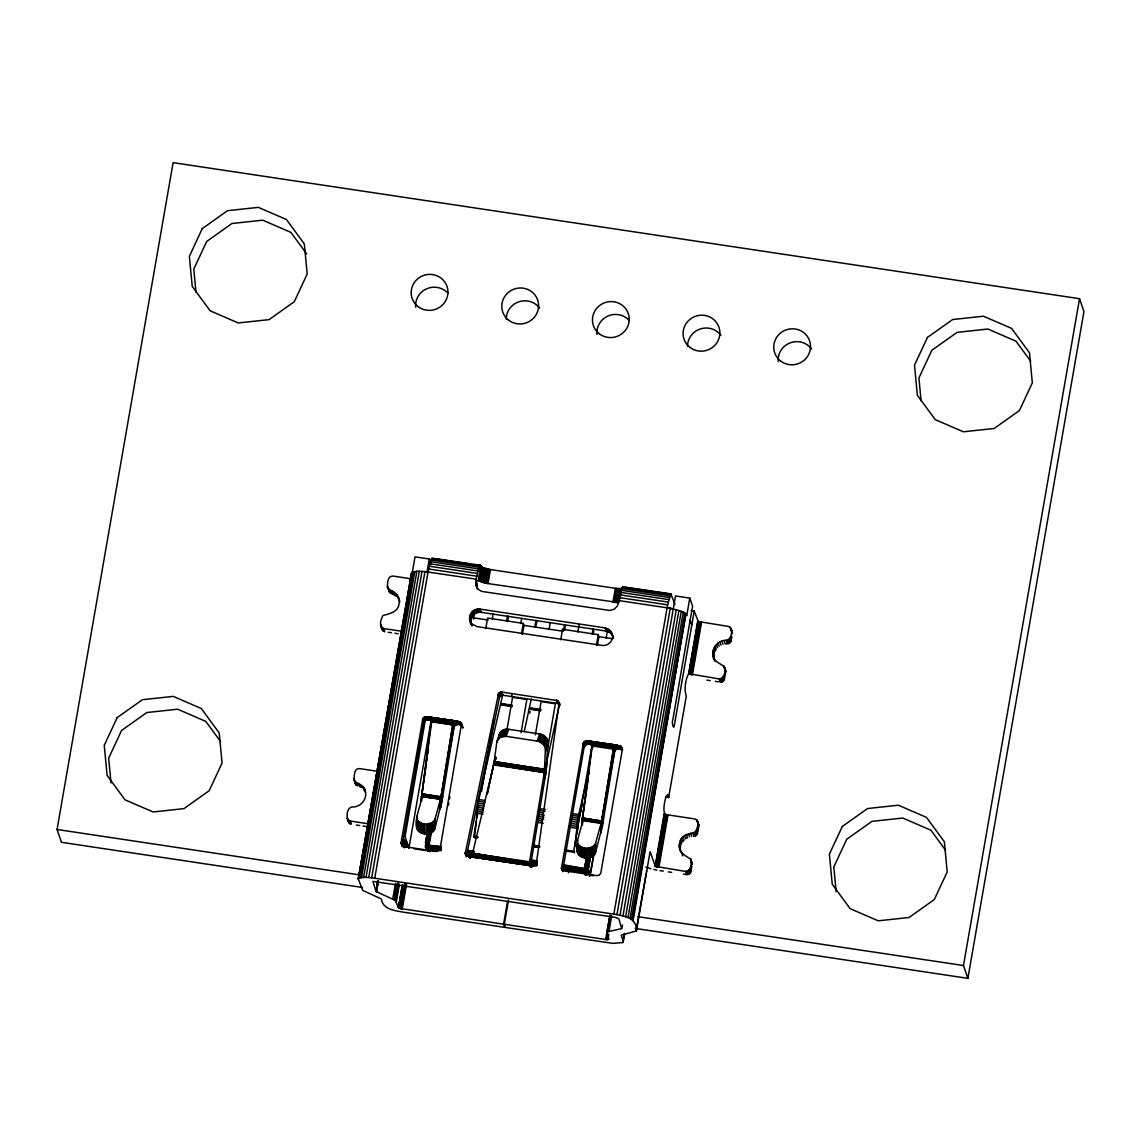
<?xml version="1.0" encoding="UTF-8"?>
<svg xmlns="http://www.w3.org/2000/svg" width="1141" height="1141" viewBox="0 0 1141 1141"><rect width="100%" height="100%" fill="white"/><g stroke="black" fill="none" stroke-linecap="round" stroke-linejoin="round"><path stroke-width="1.5" d="M439.399 850.53C424.809 852.17 423.183 844.825 428.103 832.673M469.621 618.736L471.447 624.755C466.512 618.194 471.789 607.625 480.176 609.137L605.072 627.878L610.449 630.788L613.558 638.104M470.734 621.945C470.149 616.297 475.754 611.362 481.274 612.346L606.171 631.087L610.435 632.927L613.131 636.621M427.718 851.229C419.446 840.19 435.62 846.622 426.292 847.093C425.465 842.885 425.75 847.535 428.488 847.121C428.902 848.333 424.152 845.21 426.948 847.977M441.096 849.66L428.617 847.592L431.398 832.402M532.091 865.919L471.946 854.966L529.481 863.594L530.451 866.903L529.453 862.396L544.343 772.5L545.441 748.539L543.729 744.688L538.737 741.322L506.19 736.316L500.4 737.229L496.92 741.265L493.939 763.472L472.445 853.839L469.407 856.435L469.864 858.118M561.486 868.857L584.72 872.309L587.558 857.69M582.11 823.631L582.167 820.479L582.11 825.029M456.642 721.198L454.403 721.782L452.963 723.694L454.047 726.817L442.28 799.328L434.906 828.623C433.48 832.959 428.189 834.485 424.067 833.771C407.366 830.577 422.099 805.803 421.571 796.432L421.771 795.234L440.854 797.873L441.938 801.224L440.968 797.345L421.885 794.378L440.854 797.873L441.824 801.866L440.897 797.744L454.018 726.888C454.646 723.508 460.607 725.576 456.97 721.226L428.474 716.947L429.658 720.171L431.84 721.383L430.799 718.359L431.983 721.583C432.339 718.445 426.862 714.551 430.214 720.299M417.207 829.35L417.021 816.214M417.863 830.42L417.449 819.68M418.761 831.39L419.004 821.705L418.105 820.736M419.859 832.231L420.102 822.547L419.004 821.705M421.143 832.916L421.386 823.232L420.102 822.547M422.555 833.443L422.798 823.759L421.386 823.232M424.067 833.771L424.309 824.087L422.798 823.759M424.338 833.8L424.309 824.087M425.907 833.943L426.135 824.258L431.954 822.818L434.692 820.051L440.626 798.843L421.642 796.004L440.64 798.786L440.797 806.801M427.461 833.871L427.704 824.187M428.987 833.6L429.216 823.916M430.414 833.144L430.656 823.46M431.712 832.502L431.954 822.818M432.838 831.703L433.081 822.019M433.765 830.776L434.008 821.092M434.464 829.735L434.692 820.051M434.906 828.623L435.135 818.938M440.269 808.955L440.497 799.285L421.571 796.432L421.443 801.282L421.571 796.375L440.626 798.843L440.74 807.058L440.897 797.744L421.87 794.564L431.398 719.6L453.348 722.895L454.56 725.876L453.533 722.595L430.556 718.046L431.712 721.768L421.942 793.936L440.982 797.302L442.337 799.014L441.068 796.874L442.679 796.86L421.942 793.936L426.235 764.47M592.892 746.571L592.079 744.274L613.758 747.269L614.942 750.279L618.365 748.51L617.552 745.33L591.138 742.149L592.236 745.287L591.138 742.149L614.528 746.257L615.384 749.694L614.129 746.699L591.509 742.606L592.564 745.686L591.395 742.463L592.878 746.97L591.138 742.149L614.129 746.699L614.856 750.421L602.377 826.155L595.488 852.726C594.062 857.062 588.77 858.588 584.648 857.875C567.961 854.68 582.68 829.906 582.152 820.536L592.079 744.902L591.138 742.149L589.056 741.051L590.239 744.274L592.778 745.986L591.765 743.091L614.129 746.699C617.024 741.935 621.617 751.363 615.056 748.054L618.579 748.525L614.828 748.025M577.788 853.468L577.617 840.318M578.458 854.523L578.031 843.784M579.343 855.493L579.585 845.809L578.687 844.839M580.455 856.335L580.683 846.651L579.585 845.809M582.067 823.773L582.152 820.536L601.093 823.388L601.278 831.347L601.207 822.961L601.564 821.449L602.876 823.36L601.564 821.406L614.6 750.992L613.758 747.269M581.725 857.019L581.967 847.349L580.683 846.651M583.137 857.547L583.379 847.863L581.967 847.349M584.648 857.875L584.891 848.191L583.379 847.863M584.934 857.918L584.891 848.191M586.488 858.046L586.731 848.362L592.536 846.922L595.288 844.155L601.221 822.889L582.252 820.037L582.495 823.189M588.043 857.975L588.285 848.291M589.569 857.704L589.811 848.02M590.995 857.248L591.238 847.563M592.293 856.606L592.536 846.922M593.42 855.807L593.662 846.123M594.347 854.88L594.589 845.196M595.046 853.839L595.288 844.155M595.488 852.726L595.73 843.042M600.851 833.058L601.093 823.388M590.467 857.048L588.2 869.841L586.93 871.082L584.52 869.028L586.916 869.756L585.133 871.638L584.149 870.669L586.317 857.462M563.312 866.504L587.686 870.726L590.168 856.748M507.517 901.632L503.595 924.167L504.693 927.376L403.344 912.158C394.743 910.547 382.777 909.534 381.351 898.965L362.71 890.408L358.317 878.898L411.616 572.682L416.893 571.227L424.965 571.598L476.225 579.172L478.507 568.86L480.375 565.237L482.957 567.648L490.459 569.559L615.356 588.314L622.287 588.571M358.274 879.554L411.616 572.682M426.477 571.912L428.56 571.513M508.529 900.007L504.308 924.267L505.406 927.476L612.774 943.365L622.615 942.566L624.441 934.365M498.66 738.997C497.89 733.306 502.91 728.058 508.644 729.284L539.679 733.948C544.029 734.547 548.122 738.284 547.965 742.862L545.812 773.127L530.394 866.604L529.567 861.783L465.585 852.37M563.212 867.531L584.149 870.669L585.732 869.314L586.474 870.155L585.804 871.153L584.163 870.383L588.228 869.157L590.368 856.905M594.204 852.184L590.068 875.432L588.029 869L585.69 868.187L584.149 872.223L585.932 868.244M428.617 847.592L429.872 851.728M584.106 871.296L586.845 868.672L588.685 857.989M441.168 848.704C429.629 846.779 421.357 849.089 428.06 834.114M584.32 870.398C589.954 869.314 589.626 870.768 590.182 875.004L594.204 852.07M402.117 631.315L383.718 628.563C378.299 626.922 380.88 618.935 383.091 615.427C389.823 613.829 398.837 611.818 399.136 602.862C400.748 594.375 391.962 592.193 387.569 587.815C387.455 583.878 387.227 575.891 392.861 576.048L411.259 578.815M691.075 610.563L694.241 611.034L698.306 621.517L728.3 626.409C733.791 628.149 731.738 637.42 727.958 640.201C716.833 639.16 708.49 651.853 715.122 661.509M732.194 631.829L732.365 633.654L730.012 627.136M474.513 837.922L478.421 801.282L502.696 694.769M574.964 846.437L577.902 818.183L587.102 778.39M577.203 833.786L578.344 821.563L582.281 804.462M348.461 821.905C346.408 817.37 346.137 808.741 351.67 806.972C360 807.828 367.687 799.37 365.234 791.169C364.763 784.224 356.192 784.794 353.924 779.788C354.395 776.165 353.753 768.264 359.344 768.578L377.742 771.345M623.214 941.368L621.232 935.164L636.393 930.956L650.085 851.657L655.362 866.39L685.655 871.439C691.289 871.496 691.617 863.252 690.719 859.144C684.857 855.707 676.97 851.015 679.751 842.529C681.106 833.971 690.162 834.513 695.825 831.632C697.237 828.038 700.232 820.479 694.798 818.924L668.027 814.916C659.056 817.897 667.485 785.35 668.64 797.53L665.474 797.046M713.282 656.317C715.621 666.415 730.967 662.835 723.18 676.542L724.293 679.751L725.733 671.479L725.02 669.353M461.563 723.722L439.898 849.717L436.147 851.528L402.958 846.365L401.076 842.671L422.84 718.588L426.663 716.676L458.782 721.497L461.292 723.166L462.832 727.516M623.585 587.644L622.744 586.788L621.802 588.613L617.495 605.885L614.2 609.194L609.693 610.478L483.214 591.637C477.423 590.967 474.242 584.406 476.225 579.172M475.783 584.306L477.195 588.87C475.269 574.465 479.42 582.78 488.02 583.564L619.021 602.676M561.6 867.331L583.436 742.691L587.244 740.78L620.547 746L622.33 749.637L600.751 873.264L599.168 875.147L596.729 875.632L564.624 870.811C561.044 870.298 561.158 864.222 562.755 871.082M562.713 870.526L584.178 746.956L587.216 744.003L593.577 744.773M589.569 876.359L587.872 870.298L589.968 875.603M561.458 868.686L585.761 872.152L587.401 871.125L587.444 868.715L584.135 870.797L587.33 868.658L589.155 858.16M416.793 825.899L416.793 828.223M577.375 850.002L577.389 852.327M427.533 850.316L426.035 844.725L428.488 847.121M561.443 867.716L584.121 871.125L587.672 869.228L589.854 856.577M465.3 853.083L498.546 693.6L501.883 692.059L557.379 700.574L559.004 703.755L536.227 864.236L532.747 866.019L468.01 856.306C464.687 856.349 464.601 848.947 466.427 856.791M466.412 856.292L499.644 696.809L502.996 695.254L557.436 703.427L559.66 704.881M574.365 852.898L574.494 851.885L565.023 850.459M592.293 745.872L582.523 818.04L601.564 821.406L602.919 823.117L601.649 820.992L613.416 748.353L592.079 744.902L591.937 745.929L613.288 749.124L613.487 748.04L614.642 750.921L613.715 747.384L614.856 750.421M421.87 794.564L440.854 797.873L441.524 803.364L440.768 798.258L421.771 795.234M448.541 805.061L448.827 802.993M426.748 761.004L427.247 757.538M427.747 754.073L428.503 748.867M585.818 795.505L582.523 818.04L601.592 821.249M586.317 792.039L588.086 779.902M588.842 774.71L589.355 771.245M454.36 726.175L453.205 723.094L431.483 720.171L453.205 723.094L454.36 726.175L453.348 722.895L431.483 720.171L452.963 723.694L441.068 796.803L442.737 796.546M478.407 807.172L478.592 806.002M441.068 796.803L452.906 723.922L454.047 726.817L452.963 723.694L431.483 720.798L431.355 721.825L453.077 724.963L454.018 726.888M613.658 749.067L601.664 820.907L582.523 818.04L584.192 817.783M362.439 887.47L61.471 842.3L57.05 829.478L173.118 162.65L1079.529 298.7L1083.95 311.522L967.882 978.35L635.237 928.417M358.317 878.898L412.186 572.126M358.887 878.342L359.986 877.914L413.284 571.698M359.986 877.914L361.569 877.6L414.868 571.384M361.569 877.6L363.594 877.443L416.893 571.227M363.594 877.443L366.004 877.415L419.303 571.199M366.004 877.415L368.728 877.543L422.027 571.327M368.728 877.543L371.666 877.814L424.965 571.598M427.062 571.784L429.287 559.004L415.01 556.865L411.958 574.436L411.573 573.338M371.666 877.814L374.747 878.228L428.06 571.941L430.956 559.974L432.553 558.448M503.595 924.167L399.892 908.421L398.394 907.608L395.228 900.392L375.945 891.435L377.7 880.809M376.088 891.563L377.913 881.052M376.302 891.692L378.127 881.194M376.587 891.834L378.413 881.337M392.746 899.037L395.485 883.277M402.188 844.768L403.101 839.519L406.31 841.516L408.863 848.248M429.658 720.171L425.55 720.242L423.582 722.852L402.174 845.866L401.076 842.671M425.45 719.372L405.041 836.638L408.949 848.02L431.198 720.242M394.144 899.721L396.883 883.961M403.286 847.207L404.499 840.204M395.228 900.392L398.266 882.892M404.356 847.877L405.583 840.874M395.956 901.033L398.694 885.273M405.397 846.779L406.31 841.516M396.341 901.632L399.379 884.118M405.782 847.364L406.695 842.115M398.394 907.608L402.359 884.86M398.509 907.765L402.459 885.002M398.708 907.922L402.673 885.174M399.022 908.093L402.973 885.33M399.407 908.25L403.372 885.502M399.892 908.421L403.843 885.673M400.42 908.578L404.684 884.075M401.004 908.721L405.269 884.218M401.618 908.849L405.882 884.346M402.245 908.949L406.51 884.446M428.617 832.302C430.043 835.126 422.241 848.077 428.873 848.305L441.082 850.045M426.848 847.849L428.873 848.005L427.447 848.319L426.62 846.636L428.945 832.26M429.344 832.245L426.891 845.181L428.531 846.622M427.761 848.348L428.93 848.961L427.005 846.365L429.8 832.26M430.3 832.288L427.647 847.692L428.888 848.79L441.096 850.63M430.842 832.331L428.117 847.663L441.082 850.373M478.407 580.213L480.846 566.221M478.621 580.555L481.06 566.549M479.049 580.897L481.488 566.906M479.691 581.268L482.13 567.277M473.458 619.064L474.371 613.815M480.518 581.653L482.957 567.648M481.502 582.024L483.941 568.033M482.643 582.395L485.082 568.389M483.898 582.737L486.323 568.731M485.225 583.051L487.663 569.045M486.608 583.322L489.047 569.33M488.02 583.564L490.459 569.559M485.781 628.534L487.606 618.037L523.291 623.4L523.976 625.396L522.45 634.154M492.242 619.206L493.154 613.958M506.518 621.346L507.431 616.097M507.517 621.603L508.43 616.354M476.368 821.206L473.629 836.952L476.795 837.423M476.981 817.698L477.594 814.203M481.545 791.455L494.039 719.686M520.795 623.485L521.708 618.237M521.466 633.897L523.291 623.4M507.089 728.828L512.58 697.322L511.739 694.869M534.758 627.379L535.985 620.376M536.07 625.881L536.983 620.633M521.066 732.722L526.857 699.476L512.58 697.322M524.261 731.552L531.25 699.048M549.035 629.518L550.262 622.53M535.343 734.861L541.134 701.615L555.396 703.755L547.181 751.006M560.716 639.787L562.542 629.29L598.226 634.638L598.925 636.649L597.399 645.392M563.611 629.918L564.538 624.669M564.61 630.174L565.223 626.666M559.789 703.341L545.969 765.083M577.888 632.057L579.115 625.054M592.165 634.196L593.078 628.948M593.163 634.453L593.776 630.959M596.401 645.15L598.226 634.638M606.142 638.09L607.354 631.087M612.917 602.305L615.356 588.314M614.3 602.491L616.739 588.499M615.641 602.619L618.08 588.628M590.796 744.403L589.612 741.194L617.552 745.33L590.71 741.75L592.065 745.13L573.552 851.956L565.622 850.758M616.896 602.705L619.335 588.699M618.023 602.719L620.462 588.713M619.335 600.922L621.46 588.67M586.945 857.561L584.42 868.444L586.802 874.89M586.075 871.738L584.106 871.61L586.346 868.957L588.143 857.832M504.308 924.267L605.657 939.485L609.922 914.982M605.657 939.485L608.937 939.343L606.884 933.238L609.936 915.724M606.27 939.571L607.483 932.568M608.096 929.059L608.709 925.565M609.308 922.056L609.922 918.562M606.884 933.238L610.663 916.052M606.855 939.613L607.768 934.365M607.397 939.642L608.31 934.393M607.925 931.812L608.98 931.484L611.719 915.738M607.882 939.642L608.795 934.393M374.747 878.228L613.844 914.112L667.628 604.844L670.851 594.005L674.987 604.416M636.393 930.956C636.978 918.519 626.266 916.38 616.953 914.64L670.252 608.424L667.143 607.896M620.019 915.267L675.529 595.973L689.792 598.112L692.587 606.228L672.791 719.985C671.393 722.167 673.846 731.452 674.445 724.792L694.241 611.034M622.943 915.995L676.242 609.779L670.252 608.424M608.98 931.484L621.674 928.617L622.501 925.051M625.625 916.779L678.924 610.549L676.242 609.779M622.615 942.566L624.141 933.823M623.186 942.01L624.712 933.267M627.992 917.592L681.291 611.376L678.924 610.549M629.975 918.434L683.274 612.218L681.291 611.376M631.515 919.261L684.814 613.045L683.274 612.218M632.556 920.06L685.855 613.844L684.814 613.045M633.055 920.801L685.855 613.844M689.792 598.112L686.739 615.684L686.354 614.585M636.036 931.441L646.091 873.678M655.148 866.233L664.19 813.576M723.18 676.542L721.597 678.439L719.172 678.909L688.665 673.703L697.693 621.046M655.362 866.39L664.49 813.875M688.864 673.86L698.007 621.36M655.661 866.547L664.804 814.046M689.178 674.031L698.306 621.517M656.061 866.718L665.203 814.218M689.563 674.203L698.706 621.688M656.531 866.889L665.674 814.374M668.64 797.53L686.312 696.01C683.73 689.307 685.798 678.595 688.665 673.703M690.048 674.36L699.176 621.859M657.073 867.046L666.216 814.531M690.576 674.516L699.718 622.016M657.658 867.189L666.8 814.674M691.161 674.659L700.303 622.159M658.271 867.317L667.414 814.802M691.774 674.787L700.916 622.287M658.885 867.417L668.027 814.916M692.402 674.901L701.544 622.387M712.897 654.235L714.009 657.444L714.366 653.208L713.253 650.013M691.189 870.255L691.931 866.005M697.864 831.846L698.862 826.17L696.495 819.666M731.88 636.493L731.139 640.743L730.026 637.534M967.882 978.35L963.475 965.528L1079.529 298.7M449.497 798.9L449.882 797.003M587.33 868.658L587.13 870.783M529.809 713.125L530.137 711.513M487.25 794.165L493.568 764.884L544.343 772.5L544.899 778.633L544.371 772.357L493.725 764.356L544.428 771.815L545.512 775.096L544.457 771.402L493.982 763.243L546.168 770.589L544.485 771.159L493.982 763.243L544.471 771.245L545.854 772.856L544.471 771.33L493.939 763.472L544.457 771.402L545.698 773.869L544.471 771.33L493.853 763.8L544.428 771.815L545.369 775.951L544.428 771.787L545.141 777.249L544.371 772.357M487.207 794.008L493.568 764.884M586.246 875.019L585.219 868.087L584.763 868.886L563.469 865.377M588.257 874.02L587.201 871.139L587.815 874.377M695.825 831.632L696.923 834.841L697.622 833.272L696.523 830.063M425.921 845.153C427.105 843.869 436.019 850.287 441.225 848.177M588.2 869.656L588.342 869.299M585.575 868.729L563.568 864.821M495.993 757.524L494.181 762.288L544.542 770.261L494.096 762.687L544.499 770.831L546.197 770.318L544.499 770.874L494.053 762.915L544.499 770.831L546.439 768.335L544.557 770.018L494.21 762.145L544.557 769.69L547.024 762.145L544.571 769.177L494.295 761.632L495.779 757.41M494.181 762.302L495.893 758.465L494.181 762.288L544.557 770.018L546.682 766.182L544.557 769.69L494.281 761.774L495.765 757.467M496.62 742.563L499.915 733.007M498.232 738.94L500.685 731.909M499.23 737.999L501.683 730.967M500.4 737.229L502.853 730.197M501.726 736.672L504.179 729.641M503.152 736.33L505.606 729.284M504.65 736.202L507.117 729.17M506.19 736.316L508.644 729.284M537.226 740.98L539.679 733.948M538.737 741.322L541.191 734.291M540.178 741.878L542.645 734.847M541.519 742.648L543.972 735.617M542.717 743.59L545.17 736.558M543.729 744.688L546.182 737.642M544.542 745.9L546.995 738.869M545.113 747.198L547.566 740.167M545.441 748.539L547.894 741.507M545.498 749.894L547.965 742.862M426.192 845.124L426.406 845.395M494.281 761.774L496.021 757.396M586.317 868.344L587.729 868.829M441.382 847.05L428.788 845.296L441.467 846.494M544.557 769.69L546.839 764.556L544.571 769.576L494.295 761.632M568.318 872.922L569.644 869.927M587.201 871.139L584.406 868.515M728.471 639.916L729.584 643.11L730.753 641.827L729.655 638.632M587.444 870.783L586.403 871.567L584.52 869.028L563.383 865.948M646.391 871.924L646.733 870.911M615.184 749.908L614.086 746.77L591.965 743.632L614.086 746.77L615.241 749.837L614.129 746.699M427.476 845.082L428.175 844.54L428.759 846.151M584.392 870.726L584.106 871.524L561.429 868.116M586.902 871.453L587.33 874.676M427.148 844.739L429.258 844.654M590.139 875.218L593.548 875.717M686.911 871.41L688.622 874.434L689.706 873.806L688.608 870.597M563.255 867.032L585.946 870.44L587.986 869.856M428.445 844.825L429.087 845.096M586.174 871.924L586.859 871.624L587.815 874.377M584.463 868.173L585.846 872.123L584.477 872.123M584.106 871.524L585.105 875.033M621.674 928.617L618.793 918.662L615.57 917.421L372.893 881.365L375.945 891.435M469.949 856.349L470.163 858.089M584.335 871.795L561.429 868.444M427.447 848.319L428.331 851.1M468.894 856.435L469.564 858.103M428.531 847.364L441.125 849.204M424.58 824.13L426.135 824.258M585.162 848.234L586.731 848.362M456.97 721.226L430.114 717.646L431.655 721.183L430.556 718.046L456.97 721.226L429.615 717.332L430.599 720.456L429.558 717.29L456.97 721.226L457.669 724.392L456.314 721.198L457.341 724.392L453.876 723.922M430.799 718.359L431.754 721.283L430.571 718.074L456.1 721.198L457.341 724.392M618.265 748.496L617.267 745.301L618.365 748.51L616.896 745.301L617.923 748.496L616.696 745.301L591.138 742.149L592.336 745.387M614.642 750.921L613.544 747.797L592.079 744.274L613.929 746.998L615.142 749.979L614.086 746.77M430.556 718.046L455.516 721.297L455.972 724.706L454.917 721.511L430.556 718.046L453.947 722.153L455.045 725.319L454.403 721.782L430.556 718.046L455.444 721.326L456.657 724.478L454.931 721.511L455.644 724.877L454.403 721.782M616.554 748.81L616.04 745.43L591.138 742.149L614.999 745.886L616.24 748.981L615.498 745.615L591.138 742.149L616.097 745.401L617.595 748.525L616.554 745.33L617.766 748.496L616.696 745.301M454.246 723.922L457.997 724.421L454.517 723.907M592.079 744.274L613.801 747.198L614.942 750.279L613.929 746.998L591.979 743.704L613.929 746.998M432.04 721.297L431.184 719.001L453.533 722.595L454.603 725.804L453.49 722.652L430.913 718.502L431.369 719.529L453.533 722.595L454.788 725.59L453.947 722.153M453.348 722.895L431.398 719.6L453.49 722.652L454.56 725.876M421.614 796.176L440.626 798.843L440.683 807.243L440.497 799.285M431.369 719.529L453.49 722.652M454.589 723.936L460.493 724.849L462.675 726.917M615.184 748.04L622.615 749.979L621.517 746.77M472.06 854.809L529.41 863.095L530.394 866.604L529.41 863.095L472.303 854.309L529.424 862.61L530.365 866.418M472.089 854.752L529.41 863.095L471.946 854.966L530.223 864.949L530.993 866.832L529.481 863.594L530.265 865.948M531.121 865.62L531.506 867.203L531.064 865.591L468.666 856.406L530.622 865.306L471.746 855.237M421.885 794.478L440.968 797.345L442.309 799.199L440.982 797.302L421.885 794.378L440.897 797.702L441.938 801.224M531.82 865.862L468.666 856.406L530.622 865.306L471.376 855.607M431.897 558.134L480.375 565.237M622.744 586.788L671.222 593.89M435.99 558.962L470.349 564.125M473.786 564.638L480.661 565.679M625.111 587.358L652.609 591.48M656.046 591.994L671.507 594.318M431.455 558.79L479.562 566.022M622.301 587.444L670.409 594.661M430.956 559.974L479.063 567.191M621.802 588.613L669.91 595.844M430.399 561.629L478.507 568.86M621.26 590.282L669.353 597.499M429.829 563.74L477.936 570.956M620.675 592.379L668.783 599.596M429.244 566.207L477.352 573.424M620.105 594.846L668.198 602.077M428.674 568.974L476.781 576.191M619.52 597.613L667.628 604.844M618.978 600.594L667.143 607.825M471.233 617.481L488.291 620.048M523.976 625.396L563.24 631.287L562.542 629.29M598.925 636.649L612.574 638.703M388.168 632.271L391.52 632.77M394.857 633.269L398.209 633.768M706.892 680.107L710.23 680.606M715.25 681.362L718.602 681.862M501.17 703.526L512.252 705.181M529.724 707.805L540.805 709.474M501.127 704.011L512.166 705.666M529.666 708.29L540.72 709.959M501.027 704.468L512.081 706.122M529.581 708.761L540.62 710.415M500.942 704.896L511.981 706.55M529.481 709.174L540.534 710.843M453.077 724.963L431.469 721.041L429.729 717.404L430.799 720.542M592.051 745.144L613.416 748.353M478.806 799.527L485.125 800.483M539.065 808.57L545.384 809.525M572.354 813.576L578.658 814.517M478.421 801.282L484.74 802.223M538.68 810.324L544.999 811.28M571.969 815.316L578.273 816.271M478.05 803.193L484.369 804.134M539.878 812.478L543.045 812.948M571.584 817.227L577.902 818.183M601.564 821.449L602.519 825.328L601.478 821.848L582.423 818.91L601.478 821.848L602.12 827.467L601.364 822.361L582.338 819.509L582.538 822.975M477.694 805.204L484.012 806.159M537.953 814.26L544.271 815.202M571.242 819.252L577.546 820.194M477.38 807.286L483.684 808.227M537.625 816.328L543.943 817.27M570.914 821.32L577.218 822.262M477.095 809.34L483.399 810.295M537.34 818.397L543.658 819.338M570.628 823.388L576.947 824.33M476.852 811.351L483.171 812.292M537.111 820.393L541.847 821.106M570.386 825.385L576.704 826.341M476.667 813.233L482.985 814.189M536.926 822.29L543.23 823.232M570.2 827.282L576.519 828.223M474.685 836.41L477.851 836.881M533.36 845.224L539.679 846.166M565.066 849.974L574.536 851.4M474.642 836.895L477.808 837.366M533.318 845.695L539.636 846.651M533.902 845.994L538.652 846.708M474.585 837.394L477.737 837.865M533.261 846.208L539.579 847.15M564.966 850.958L569.701 851.671M533.189 846.722L536.356 847.192M347.363 818.696L349.659 820.95L368.614 823.845M356.334 825.043L359.672 825.542M363.023 826.041L366.375 826.555M659.997 870.626L663.335 871.125M668.355 871.881L671.707 872.38M683.416 874.134L686.754 874.648L685.655 871.439M467.639 850.416L474.613 851.471M530.422 859.843L537.397 860.899M467.539 850.972L472.773 851.757M530.337 860.4L537.311 861.455M429.087 845.795L441.296 847.62M467.453 851.543L472.688 852.327M530.251 860.97L537.226 862.011M465.642 851.842L472.616 852.883M530.18 861.526L537.154 862.567M530.123 862.054L537.097 863.109M465.542 852.869L472.517 853.91M530.08 862.553L537.054 863.609M465.514 853.325L472.488 854.367M530.052 863.01L537.026 864.051M465.499 853.71L472.474 854.766M530.037 863.409L537.012 864.45M465.499 854.038L537.012 864.778M465.514 854.295L472.502 855.336M530.052 863.979L537.026 865.021M465.557 854.466L472.531 855.508M530.094 864.151L537.069 865.192M529.552 865.206L536.227 866.204M561.914 870.07L571.199 871.453M414.083 848.79L426.078 850.587M57.05 829.478L359.772 874.919M637.862 916.651L963.475 965.528M470.491 856.164L530.622 865.306L470.948 855.935M529.923 864.308L529.424 862.61L472.445 853.839L472.959 855.75L472.36 854.11L472.574 853.226L529.681 863.124M494.096 762.687L544.528 770.589M582.495 818.382L601.564 821.406M530.765 866.604L529.666 864.108L471.946 854.966L529.895 864.536L530.551 866.361L529.495 863.651M431.483 720.798L452.82 724.25M493.725 764.356L544.343 772.5M472.574 853.226L529.424 862.61M668.868 607.525L672.705 608.866M421.942 793.936L441.011 797.145M613.844 914.112L616.953 914.64M653.807 869.471L656.874 870.098M348.661 820.465C348.618 824.159 353.111 825.97 350.216 821.078M650.883 868.743L645.835 867.146M395.556 593.22L396.654 596.415L390.564 593.078L389.466 589.883M355.165 783.539L357.062 785.607L355.949 782.398M387.398 586.688L390.065 592.807L388.953 589.597M469.864 620.176L471.96 623.97L477.123 626.637L602.02 645.378C608.467 646.619 614.585 639.588 612.032 633.412M1030.737 361.283L1016.003 341.202L987.892 329.036L957.085 332.359L931.84 350.273L918.919 377.985L921.101 400.99M945.618 850.302L930.885 830.206L902.773 818.04L871.966 821.363L846.722 839.277L833.8 866.989L836.153 891.763M306.644 253.873L290.869 232.35L262.758 220.184L231.951 223.508L206.706 241.436L193.785 269.133L195.967 292.139M220.484 741.45L205.751 721.369L177.639 709.203L146.832 712.526L121.588 730.44L108.666 758.152L111.019 782.926M388.91 591.551L388.496 589.897M614.528 746.257L615.641 749.423L614.999 745.886M617.11 748.61L615.855 745.487L616.596 748.796M592.878 746.97L592.079 744.902L613.544 747.797L614.2 750.179M455.972 721.226L457.184 724.392L455.444 721.326M591.509 742.606L592.621 745.401M430.913 718.502L431.769 720.755M616.04 745.43L617.238 748.582M430.114 717.646L431.255 720.841M427.347 849.66L425.935 845.766M591.323 744.617L590.211 741.436L617.552 745.33L590.139 741.393L591.794 744.902L590.71 741.75M453.177 723.166L454.189 726.489L452.991 723.608L453.619 726.075M730.825 628.063L732.365 632.414M731.31 629.832L732.422 633.027M729.883 638.104L730.982 641.299M729.327 639.117L730.44 642.326M728.942 639.545L730.04 642.754M727.958 640.201L729.07 643.41M727.416 640.401L728.514 643.61M726.831 640.515L727.944 643.724M726.246 640.543L727.359 643.752L725.177 643.852L724.079 640.643M721.953 641.099L723.052 644.308M719.928 641.898L721.026 645.107M718.06 643.039L719.172 646.234M724.221 666.629L725.69 670.908M716.42 644.451L717.532 647.66M723.907 666.144L725.733 671.479M723.522 665.716L725.676 672.049M715.05 646.12L716.149 649.329L715.093 651.197L713.981 647.988M723.337 675.943L724.449 679.152M722.923 677.112L723.665 680.835L722.567 677.626M722.11 678.068L723.223 681.277M712.897 652.11L713.995 655.319M721.597 678.439L722.709 681.648M721.026 678.71L722.139 681.919M720.427 678.881L721.526 682.09M719.8 678.952L720.898 682.161M719.172 678.909L720.271 682.118M690.148 620.233L691.803 625.04M697.308 820.593L698.848 824.943M696.951 820.094L698.905 825.556M696.381 830.619L697.479 833.829M696.138 831.147L697.237 834.356M695.425 832.074L696.067 835.64L694.969 832.431M694.455 832.716L695.554 835.925M693.899 832.93L695.012 836.139M693.329 833.044L694.427 836.253M692.744 833.073L693.842 836.267M690.576 833.158L691.674 836.367M688.437 833.615L689.549 836.824M686.411 834.428L687.524 837.637L685.655 838.763L684.557 835.554M690.719 859.144L692.188 863.437M682.917 836.981L684.015 840.175L682.646 841.858L681.534 838.649M690.405 858.674L692.23 864.008M691.075 861.369L692.173 864.578M611.362 632.028L612.46 635.237M610.449 630.788L611.547 633.997M609.323 629.718L610.435 632.927M608.025 628.862L609.137 632.071M680.478 840.518L681.576 843.727M689.834 868.472L690.933 871.681M689.677 869.071L690.776 872.28M606.598 628.249L607.697 631.458M689.406 869.642L690.148 873.35L689.05 870.155M679.751 842.529L680.849 845.738M605.072 627.878L606.171 631.087M679.38 844.64L680.492 847.834M688.094 870.954L689.193 874.163M679.394 846.765L680.492 849.959M681.576 852.655L682.675 855.864M679.765 848.847L680.863 852.056M687.524 871.239L688.622 874.434M686.283 871.482L687.395 874.676M621.075 746.342L622.173 749.551M620.547 746L621.66 749.209M619.977 745.758L621.075 748.952M619.363 745.601L620.476 748.81M591.395 742.463L592.436 745.487M587.244 740.78L588.357 743.989M586.688 740.751L587.786 743.946M586.117 740.794L587.216 744.003M585.561 740.923L586.659 744.132M585.033 741.137L586.132 744.346M584.549 741.436L585.647 744.631M584.106 741.793L585.219 745.002M583.736 742.221L584.834 745.43M583.436 742.691L584.534 745.9M583.208 743.205L584.32 746.414M583.065 743.747L584.178 746.956M558.562 701.672L559.917 705.366M558.234 701.244L559.332 704.439M557.835 700.874L558.933 704.068M557.379 700.574L558.477 703.769M556.865 700.36L557.978 703.555M556.323 700.232L557.436 703.427M584.72 872.309L585.675 875.061M475.811 581.539L476.924 584.748M475.683 582.923L476.795 586.132M480.176 609.137L481.274 612.346M478.678 609.037L479.776 612.232M477.195 609.18L478.293 612.375M475.74 609.551L476.838 612.76M474.371 610.15L475.469 613.359M501.883 692.059L502.996 695.254M561.657 866.775L562.755 869.97M501.327 692.016L502.439 695.226M473.116 610.977L474.214 614.172M561.643 867.873L562.87 871.624M500.771 692.074L501.883 695.283M500.243 692.216L501.341 695.425M472.003 611.975L473.116 615.184M499.729 692.459L500.842 695.668M499.273 692.772L500.371 695.981M498.874 693.158L499.972 696.367M471.09 613.145L472.189 616.354M498.546 693.6L499.644 696.809M498.303 694.099L499.401 697.308M498.146 694.627L499.245 697.821M470.377 614.443L471.475 617.638M469.878 615.826L470.991 619.035M469.636 617.267L470.734 620.476M471.048 622.829L472.16 626.038M429.287 559.004L430.97 563.882M460.935 722.667L462.889 728.129M460.479 722.239L461.592 725.448M459.966 721.896L461.064 725.106M459.395 721.654L460.493 724.849M458.782 721.497L459.88 724.706M398.009 596.657L399.849 601.849M396.94 594.832L398.038 598.041M393.902 591.851L395.014 595.06M392.033 590.796L393.146 594.005M390.008 590.068L391.121 593.277M387.441 586.117L389.609 592.45M426.663 716.676L427.761 719.885M426.092 716.634L427.205 719.843M425.536 716.691L426.634 719.885M424.98 716.819L426.078 720.028M424.452 717.033L425.55 720.242M423.967 717.332L425.065 720.527M423.525 717.689L424.623 720.898M423.154 718.117L424.252 721.326M422.84 718.588L423.953 721.797M422.626 719.101L423.725 722.31M422.484 719.643L423.582 722.852M465.371 852.569L466.469 855.779M383.718 628.563L384.817 631.772M383.105 628.42L384.217 631.615L382.535 628.163M382.021 627.821L383.119 631.03M380.766 624.526L381.864 627.735M380.709 625.14L382.677 630.602M380.766 625.753L382.035 629.547M426.449 846.308L427.904 850.744M401.019 843.213L402.131 846.422M364.507 789.187L365.605 792.382M363.423 787.347L364.535 790.556L362.039 785.735M360.399 784.38L361.497 787.59L359.629 786.534L358.531 783.325M356.505 782.598L357.604 785.807M355.45 782.127L356.548 785.322M353.938 778.647L356.092 784.979M353.881 779.217L355.707 784.552M349.659 820.95L350.758 824.159M349.132 820.75L350.244 823.959M348.233 820.094L349.331 823.303M347.235 818.154L348.975 822.889M529.666 864.108L530.009 865.206M529.895 864.536L530.365 866.09M614.871 745.986L615.641 749.409M454.289 721.882L455.045 725.319M421.828 794.806L422.455 797.602M531.592 865.805L531.792 867.345M601.364 822.361L601.378 830.919M415.666 307.171A18.441 17.928 -19 0 1 447.985 293.294M506.233 319.18A18.441 17.928 -19 0 1 539.636 308.156M596.957 334.384A18.441 17.928 -19 0 1 629.261 320.507M687.51 346.393A18.441 17.928 -19 0 1 720.912 335.368M778.233 361.597A18.441 17.928 -19 0 1 811.551 348.975M584.877 870.298L585.975 870.269L584.877 870.298M440.74 798.372L421.699 795.691L440.74 798.372M202.285 228.599L189.363 256.311L192.23 286.405L210.115 310.794L238.227 322.96L269.034 319.637L294.278 301.723L307.2 274.011L304.333 243.917L286.448 219.528L258.337 207.362L227.53 210.686L202.285 228.599M117.166 717.618L104.245 745.33L107.111 775.409L124.997 799.798L153.108 811.964L183.915 808.641L209.16 790.727L222.081 763.015L219.215 732.936L201.344 708.547L173.232 696.381L142.425 699.704L117.166 717.618M927.419 337.451L914.497 365.163L917.364 395.242L935.249 419.631L963.361 431.797L994.168 428.474L1019.412 410.56L1032.334 382.848L1029.467 352.769L1011.582 328.38L983.471 316.214L952.664 319.537L927.419 337.451M842.315 826.455L829.379 854.167L832.245 884.246L850.131 908.65L878.242 920.816L909.049 917.492L934.294 899.564L947.215 871.867L944.363 841.773L926.478 817.384L898.366 805.218L867.559 808.541L842.315 826.455M546.582 767.094L544.557 770.018L546.582 767.094M603.318 820.65L601.649 820.992L603.318 820.65M440.597 798.928L421.571 796.432L440.597 798.928M457.213 721.911L456.671 721.198L457.783 724.392L457.213 721.911M592.949 746.328L591.765 743.091L592.949 746.328M582.338 824.886L582.238 820.108L582.338 824.857M417.82 306.416A18.441 17.928 -19 0 0 447.7 295.091A18.441 17.928 -19 0 0 423.183 275.609A18.441 17.928 -19 0 0 417.82 306.416M508.458 320.022A18.441 17.928 -19 0 0 538.338 308.698A18.441 17.928 -19 0 0 513.821 289.215A18.441 17.928 -19 0 0 508.458 320.022M599.111 333.628A18.441 17.928 -19 0 0 628.976 322.304A18.441 17.928 -19 0 0 604.459 302.821A18.441 17.928 -19 0 0 599.111 333.628M689.749 347.235A18.441 17.928 -19 0 0 719.614 335.91A18.441 17.928 -19 0 0 695.111 316.428A18.441 17.928 -19 0 0 689.749 347.235M780.387 360.841A18.441 17.928 -19 0 0 810.267 349.517A18.441 17.928 -19 0 0 785.75 330.034A18.441 17.928 -19 0 0 780.387 360.841"/></g></svg>
